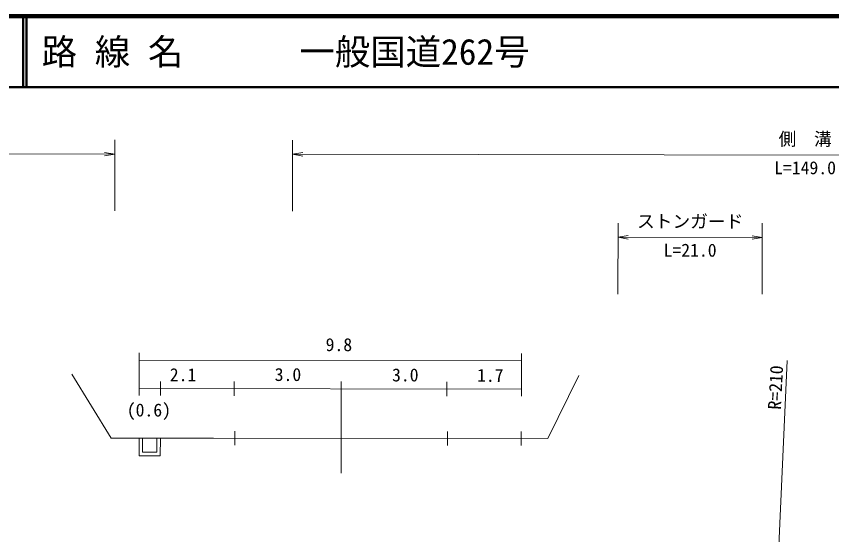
# Model space of a CAD drawing. Units: millimetres, scale not verified. Extents: x 40000 to 680000, y 20000 to 380000.
# Drawn here: x 176801 to 291836, y 306906 to 380000 of the extents above; entities that cross this region are included whole.
import ezdxf
from ezdxf.enums import TextEntityAlignment as Align

# ---------------------------------------------------------------- set-up
doc = ezdxf.new("R2010")
doc.units = ezdxf.units.MM
doc.header["$LTSCALE"] = 1000
for name, color, linetype, lineweight in [('M-STR-HTXT', 7, 'Continuous', 13), ('M-STR-STR3', 7, 'Continuous', 13), ('M-TTL', 2, 'Continuous', 140), ('M-TTL-LINE', 7, 'Continuous', 50)]:
    doc.layers.add(name, color=color, linetype=linetype, lineweight=lineweight)
doc.layers.add('M-TTL-TXT', color=7, linetype='Continuous')
doc.styles.add('ＭＳ ゴシック', font='')
doc.styles.get('ＭＳ ゴシック').set_extended_font_data('MS Gothic')

# ---------------------------------------------------------------- blocks, each defined once
blk = doc.blocks.new('open_arrow')
at = {"color": 0, "linetype": 'Continuous', "lineweight": -2}
blk.add_lwpolyline([(7.5, 1.25), (0, 0), (7.5, -1.25)], dxfattribs=at)

msp = doc.modelspace()

# ---------------------------------------------------------------- linework, layer by layer
at = {"layer": 'M-STR-HTXT'}
for p, q in [((194131, 326518), (194139, 332554)), ((248061, 331445), (194137, 331518)), ((248054, 326445), (248062, 332445)), ((285562, 331469), (282771, 270347)), ((190198, 320537), (184626, 329545)), ((251810, 320454), (256167, 329369)), ((197131, 326514), (197133, 328514)), ((207557, 328500), (207554, 326500)), ((222616, 315567), (222633, 328493)), ((237557, 328460), (237554, 326460)), ((248056, 327445), (194132, 327518)), ((207624, 321513), (207621, 319513)), ((237624, 321473), (237621, 319473)), ((248048, 321459), (248045, 319459)), ((194123, 320531), (190198, 320537)), ((194119, 318031), (194123, 320531)), ((194123, 320531), (196623, 320528)), ((194623, 320531), (194620, 318531)), ((196620, 318528), (196623, 320528)), ((204623, 320517), (196623, 320528)), ((197123, 320527), (197119, 318027)), ((251810, 320454), (204623, 320517)), ((197119, 318027), (194119, 318031)), ((194620, 318531), (196620, 318528))]:
    msp.add_line(p, q, dxfattribs=at)
at = {"layer": 'M-STR-STR3'}
for p, q in [((190689, 352574), (190702, 362574)), ((215776, 352540), (215789, 362540)), ((127932, 360658), (190699, 360574)), ((215786, 360540), (360399, 360346)), ((261681, 340837), (261694, 350837)), ((282034, 340810), (282047, 350810)), ((261691, 348837), (282044, 348810))]:
    msp.add_line(p, q, dxfattribs=at)
at = {"layer": 'M-TTL'}
msp.add_line((680000, 380000), (40000, 380000), dxfattribs=at)
at = {"layer": 'M-TTL-LINE'}
for p, q in [((177750, 380000), (177750, 370000)), ((178250, 380000), (178250, 370000)), ((40000, 370000), (680000, 370000))]:
    msp.add_line(p, q, dxfattribs=at)

# ---------------------------------------------------------------- block references
at = {"layer": 'M-STR-STR3', "xscale": 193, "yscale": 193}
for p, rotation in [((190699, 360574), 179.9), ((215786, 360540), 359.9), ((261691, 348837), 359.9), ((282044, 348810), 179.9)]:
    msp.add_blockref('open_arrow', p, dxfattribs=dict(at, rotation=rotation))

# ---------------------------------------------------------------- texts
at = {"layer": 'M-STR-HTXT', "style": 'ＭＳ ゴシック'}
for s, p in [('9.8', (220440, 332239)), ('2.1', (198455, 327999)), ('3.0', (213255, 328028)), ('3.0', (229806, 327970)), ('1.7', (241799, 327911)), ('(0.6)', (192386, 323024))]:
    msp.add_text(s, height=1833, rotation=359.923, dxfattribs=at).set_placement(p, align=Align.BOTTOM_LEFT)
msp.add_text('R=210', height=1833, rotation=86.896, dxfattribs=at).set_placement((283741, 324552), align=Align.MIDDLE_LEFT)
at = {"layer": 'M-STR-STR3', "style": 'ＭＳ ゴシック'}
for s, p in [('側\u3000溝', (284344, 361245)), ('L=149.0', (283713, 357187)), ('ストンガード', (264369, 349630)), ('L=21.0', (268113, 345566))]:
    msp.add_text(s, height=1833, rotation=359.923, dxfattribs=at).set_placement(p, align=Align.BOTTOM_LEFT)
at = {"layer": 'M-TTL-TXT', "style": 'ＭＳ ゴシック'}
for s, p in [('路 線 名', (180380, 375000)), ('一般国道262号', (216734, 375000))]:
    msp.add_text(s, height=3666, dxfattribs=at).set_placement(p, align=Align.MIDDLE_LEFT)

doc.saveas('drawing.dxf')
